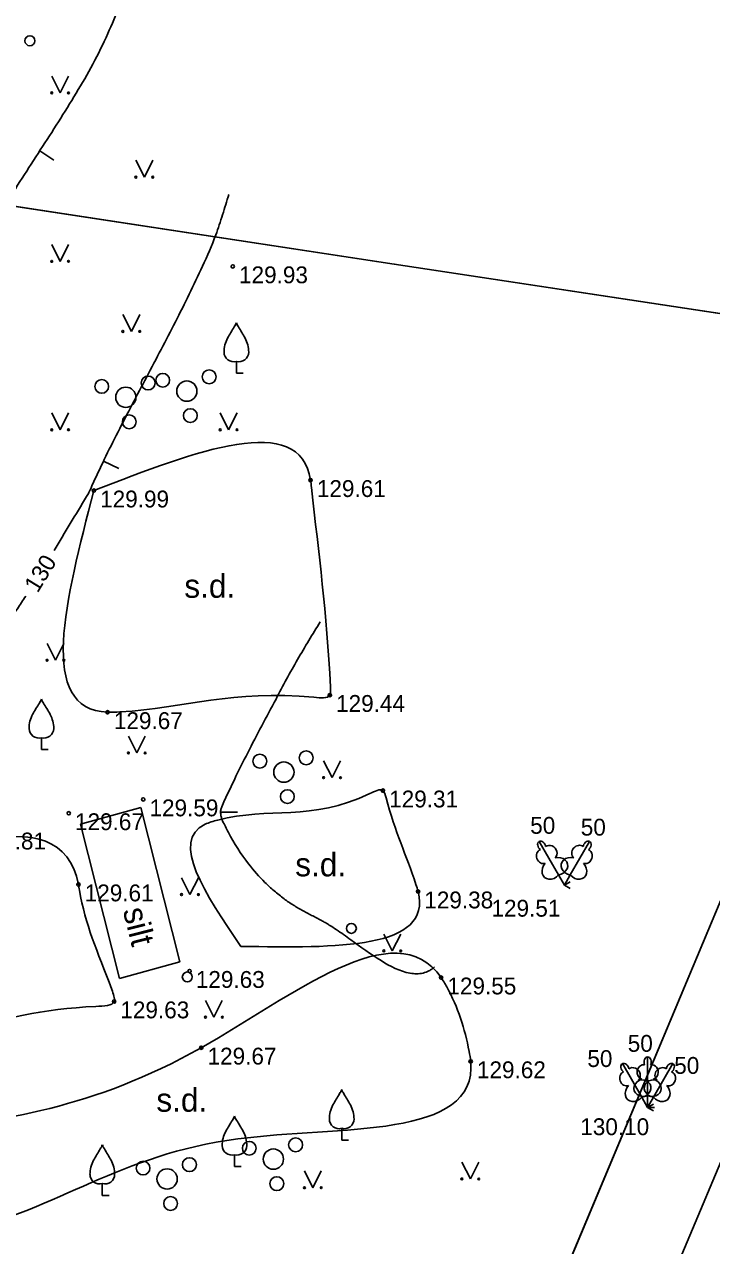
# Model space of a CAD drawing. Extents: x 636061 to 636258, y 303742 to 303882.
# Drawn here: x 636141.44 to 636161.83, y 303823.28 to 303859.53 of the extents above; entities that cross this region are included whole.
import ezdxf

# ---------------------------------------------------------------- set-up
doc = ezdxf.new("R2010")
doc.units = 0
for name, color, linetype in [('BUVE_EKAS_BPAL_####_#', 7, 'Continuous'), ('BUVE_EKAS_RAKS_TKST_#', 7, 'Continuous'), ('BUVE_ELEM_####_####_#', 7, 'Continuous'), ('RELJ_AATZ_####_TKST_#', 7, 'Continuous'), ('RELJ_ELEM_####_####_#', 7, 'Continuous'), ('RELJ_HORZ_####_TKST_#', 7, 'Continuous'), ('RELJ_HORZ_PAMT_####_#', 7, 'Continuous'), ('RELJ_HORZ_RESN_####_#', 7, 'Continuous'), ('RELJ_NOGA_####_####_#', 7, 'Continuous'), ('RELJ_NOGL_####_####_#', 7, 'Continuous'), ('ROBZ_UZMR_####_####_#', 7, 'Continuous'), ('SKAN_VADP_PAST_####_#', 7, 'Continuous'), ('TERT_DIAM_####_TKST_#', 7, 'Continuous'), ('TERT_ELEM_####_####_#', 7, 'Continuous'), ('TERT_IZMT_####_TKST_#', 7, 'Continuous'), ('TERT_KONT_####_####_#', 7, 'Continuous')]:
    doc.layers.add(name, color=color, linetype=linetype)

msp = doc.modelspace()

# ---------------------------------------------------------------- linework, layer by layer
at = {"layer": 'BUVE_EKAS_BPAL_####_#'}
for p, q in [((636143.108, 303835.793), (636144.899, 303836.283)), ((636146.057, 303831.704), (636144.899, 303836.283)), ((636144.266, 303831.214), (636143.108, 303835.793)), ((636144.266, 303831.214), (636146.057, 303831.704))]:
    msp.add_line(p, q, dxfattribs=at)
at = {"layer": 'BUVE_ELEM_####_####_#'}
for centre in [(636141.604, 303859.047), (636151.143, 303832.698), (636146.275, 303831.256)]:
    msp.add_circle(centre, 0.148, dxfattribs=at)
at = {"layer": 'RELJ_ELEM_####_####_#'}
for centre in [(636147.624, 303852.349), (636149.934, 303846.004), (636143.502, 303845.694), (636150.504, 303839.625), (636143.91, 303839.115), (636152.079, 303836.789), (636144.967, 303836.525), (636142.756, 303836.114), (636143.044, 303834.001), (636153.122, 303833.792), (636146.342, 303831.432), (636153.807, 303831.238), (636144.102, 303830.528), (636146.69, 303829.156), (636154.684, 303828.75)]:
    msp.add_circle(centre, 0.05, dxfattribs=at)
at = {"layer": 'RELJ_HORZ_PAMT_####_#'}
for p, q in [((636142.316, 303855.508), (636141.894, 303855.776)), ((636147.763, 303836.148), (636147.263, 303836.145))]:
    msp.add_line(p, q, dxfattribs=at)
for points in [[(636145.162, 303864.307), (636145.15, 303864.168), (636145.096, 303863.661), (636145.027, 303863.155), (636144.949, 303862.649), (636144.776, 303861.778), (636144.547, 303860.923), (636144.26, 303860.083), (636143.915, 303859.259), (636143.473, 303858.357), (636142.976, 303857.492), (636141.913, 303855.806), (636140.845, 303854.13), (636140.346, 303853.272), (636140.113, 303852.833), (636139.886, 303852.389), (636139.683, 303851.972), (636139.497, 303851.548), (636139.33, 303851.116), (636139.184, 303850.674), (636138.725, 303848.853), (636138.391, 303847.006), (636138.262, 303846.099), (636138.181, 303845.189), (636138.187, 303844.838), (636138.229, 303844.486), (636138.276, 303844.133), (636138.299, 303843.781), (636138.137, 303842.979), (636137.905, 303842.556), (636137.704, 303842.254)], [(636150.222, 303841.795), (636149.546, 303840.68), (636148.907, 303839.507), (636148.482, 303838.709), (636148.068, 303837.912), (636147.671, 303837.111), (636147.48, 303836.708), (636147.295, 303836.304), (636147.267, 303836.204), (636147.266, 303836.098), (636147.286, 303835.991), (636147.324, 303835.889), (636147.407, 303835.718), (636147.494, 303835.549), (636148.091, 303834.614), (636148.578, 303834.063), (636148.852, 303833.811), (636149.149, 303833.574), (636149.428, 303833.385), (636149.713, 303833.22), (636150.001, 303833.066), (636150.29, 303832.913)], [(636150.29, 303832.913), (636150.388, 303832.858), (636150.488, 303832.798), (636150.694, 303832.664), (636151.126, 303832.36), (636152.025, 303831.74), (636152.887, 303831.367), (636153.271, 303831.371), (636153.446, 303831.438), (636153.529, 303831.49), (636153.608, 303831.555)]]:
    msp.add_spline(points, degree=3, dxfattribs=at)
at = {"layer": 'RELJ_HORZ_RESN_####_#'}
msp.add_line((636144.238, 303846.35), (636143.786, 303846.566), dxfattribs=at)
for points in [[(636147.505, 303854.489), (636147.322, 303853.883), (636147.119, 303853.285), (636146.727, 303852.354), (636145.92, 303850.701), (636145.069, 303849.069), (636144.219, 303847.437), (636143.81, 303846.614), (636143.613, 303846.199), (636143.421, 303845.781), (636143.395, 303845.717), (636143.357, 303845.639), (636143.285, 303845.516), (636142.321, 303843.916)], [(636141.478, 303842.559), (636141.234, 303842.188), (636140.475, 303841.128), (636140.128, 303840.717), (636139.773, 303840.313), (636139.416, 303839.912), (636139.062, 303839.506), (636138.512, 303838.843), (636138.359, 303838.594), (636138.207, 303838.307)]]:
    msp.add_spline(points, degree=3, dxfattribs=at)
at = {"layer": 'RELJ_NOGA_####_####_#'}
for points in [[(636172.789, 303852.342), (636172.341, 303852.94), (636170.98, 303853.059), (636169.209, 303851.254), (636171.195, 303840.47), (636166.861, 303826.107), (636163.065, 303813.977), (636159.935, 303805.622), (636155.491, 303794.539), (636149.831, 303785.978), (636143.865, 303782.792)], [(636149.764, 303778.343), (636151.179, 303780.597), (636154.647, 303786.716), (636156.185, 303789.883), (636157.599, 303793.108), (636160.07, 303799.234), (636162.43, 303805.399), (636165.524, 303813.794), (636166.601, 303816.509), (636167.747, 303819.192), (636168.901, 303821.883), (636170.005, 303824.624), (636170.742, 303826.599), (636171.417, 303828.593), (636172.035, 303830.608), (636172.601, 303832.648), (636173.036, 303834.684), (636173.313, 303836.745), (636173.44, 303838.807), (636173.383, 303840.874), (636172.686, 303850.09)]]:
    msp.add_spline(points, degree=3, dxfattribs=at)
at = {"layer": 'RELJ_NOGL_####_####_#'}
for points in [[(636143.895, 303782.657), (636150.204, 303785.772), (636156.103, 303793.887), (636160.713, 303805.662), (636163.837, 303813.572), (636168.091, 303825.657), (636171.715, 303840.533), (636171.185, 303847.138), (636170.453, 303850.201), (636170.636, 303851.161), (636171.093, 303851.71), (636172.487, 303851.344)], [(636172.423, 303850.185), (636172.407, 303840.683), (636172.313, 303838.719), (636172.209, 303837.739), (636172.075, 303836.761), (636171.234, 303832.894), (636168.869, 303825.264), (636166.969, 303819.307), (636164.809, 303813.467), (636161.437, 303805.439), (636156.537, 303793.739), (636155.157, 303790.435), (636153.743, 303787.143), (636152.231, 303783.899), (636150.56, 303780.738), (636149.195, 303778.343)]]:
    msp.add_spline(points, degree=3, dxfattribs=at)
at = {"layer": 'ROBZ_UZMR_####_####_#'}
for p, q in [((636152.417, 303852.417), (636112.792, 303858.45)), ((636164.374, 303850.606), (636152.417, 303852.417)), ((636150.011, 303804.668), (636162.235, 303833.842))]:
    msp.add_line(p, q, dxfattribs=at)
for points in [[(636080.605, 303855.918), (636087.242, 303858.572), (636092.826, 303859.444), (636102.549, 303858.983), (636112.792, 303858.45), (636152.417, 303852.417)], [(636143.758, 303791.011), (636150.011, 303804.668), (636162.235, 303833.842), (636164.374, 303850.606), (636152.417, 303852.417), (636152.417, 303852.417), (636112.792, 303858.45), (636102.549, 303858.983), (636092.826, 303859.444), (636087.242, 303858.572), (636080.621, 303855.924)]]:
    msp.add_lwpolyline(points, dxfattribs=at)
at = {"layer": 'SKAN_VADP_PAST_####_#'}
msp.add_line((636165.159, 303833.058), (636152.759, 303803.464), dxfattribs=at)
at = {"layer": 'TERT_ELEM_####_####_#'}
for p, q in [((636142.25, 303858), (636142.5, 303857.5)), ((636142.5, 303857.5), (636142.75, 303858)), ((636144.75, 303855.5), (636145, 303855)), ((636145, 303855), (636145.25, 303855.5)), ((636142.25, 303853), (636142.5, 303852.5)), ((636142.5, 303852.5), (636142.75, 303853)), ((636144.365, 303850.921), (636144.615, 303850.421)), ((636144.615, 303850.421), (636144.865, 303850.921)), ((636147.73, 303849.529), (636147.73, 303849.177)), ((636147.73, 303849.177), (636147.93, 303849.177)), ((636142.25, 303848), (636142.5, 303847.5)), ((636142.5, 303847.5), (636142.75, 303848)), ((636147.25, 303848), (636147.5, 303847.5)), ((636147.5, 303847.5), (636147.75, 303848)), ((636142.113, 303841.157), (636142.363, 303840.657)), ((636142.363, 303840.657), (636142.613, 303841.157)), ((636141.945, 303838.358), (636141.945, 303838.006)), ((636144.525, 303838.406), (636144.775, 303837.906)), ((636144.775, 303837.906), (636145.025, 303838.406)), ((636141.945, 303838.006), (636142.145, 303838.006)), ((636150.321, 303837.673), (636150.571, 303837.173)), ((636150.571, 303837.173), (636150.821, 303837.673)), ((636157.292, 303834.283), (636157.465, 303833.982)), ((636157.638, 303834.283), (636157.465, 303833.982)), ((636146.104, 303834.201), (636146.354, 303833.701)), ((636146.354, 303833.701), (636146.604, 303834.201)), ((636157.465, 303833.982), (636157.638, 303834.082)), ((636157.465, 303833.982), (636157.638, 303833.882)), ((636152.108, 303832.53), (636152.358, 303832.03)), ((636152.358, 303832.03), (636152.608, 303832.53)), ((636146.813, 303830.561), (636147.063, 303830.061)), ((636147.063, 303830.061), (636147.313, 303830.561)), ((636159.762, 303827.684), (636159.935, 303827.383)), ((636159.935, 303827.73), (636159.935, 303827.383)), ((636160.108, 303827.684), (636159.935, 303827.383)), ((636159.935, 303827.383), (636160.108, 303827.483)), ((636159.935, 303827.383), (636160.108, 303827.283)), ((636159.935, 303827.383), (636160.135, 303827.383)), ((636150.856, 303826.763), (636150.856, 303826.411)), ((636150.856, 303826.411), (636151.056, 303826.411)), ((636147.674, 303825.977), (636147.674, 303825.625)), ((636147.674, 303825.625), (636147.874, 303825.625)), ((636154.425, 303825.76), (636154.675, 303825.26)), ((636154.675, 303825.26), (636154.925, 303825.76)), ((636149.75, 303825.5), (636150, 303825)), ((636150, 303825), (636150.25, 303825.5)), ((636143.753, 303825.121), (636143.753, 303824.769)), ((636143.753, 303824.769), (636143.953, 303824.769))]:
    msp.add_line(p, q, dxfattribs=at)
for points in [[(636156.715, 303835.281), (636157.292, 303834.283)], [(636156.909, 303835.125), (636156.907, 303835.125)], [(636158.215, 303835.281), (636157.638, 303834.283)], [(636158.176, 303835.035), (636158.176, 303835.036)], [(636159.935, 303828.883), (636159.935, 303827.73)], [(636159.185, 303828.682), (636159.762, 303827.684)], [(636159.379, 303828.526), (636159.377, 303828.526)], [(636160.025, 303828.651), (636160.024, 303828.652)], [(636160.685, 303828.682), (636160.108, 303827.684)], [(636160.646, 303828.436), (636160.646, 303828.437)]]:
    msp.add_lwpolyline(points, dxfattribs=at)
for centre, radius in [((636142.25, 303857.5), 0.028), ((636142.75, 303857.5), 0.0263), ((636144.75, 303855), 0.028), ((636145.25, 303855), 0.0263), ((636142.25, 303852.5), 0.028), ((636142.75, 303852.5), 0.0263), ((636144.364, 303850.42), 0.028), ((636144.864, 303850.42), 0.0263), ((636145.111, 303848.889), 0.207), ((636145.547, 303848.971), 0.204), ((636146.923, 303849.072), 0.207), ((636143.736, 303848.788), 0.204), ((636144.45, 303848.464), 0.301), ((636146.261, 303848.648), 0.301), ((636146.364, 303847.92), 0.205), ((636144.553, 303847.736), 0.205), ((636142.25, 303847.5), 0.028), ((636142.75, 303847.5), 0.0263), ((636147.25, 303847.5), 0.028), ((636147.75, 303847.5), 0.0263), ((636142.112, 303840.657), 0.028), ((636142.612, 303840.657), 0.0263), ((636144.525, 303837.905), 0.028), ((636145.025, 303837.905), 0.0263), ((636148.427, 303837.662), 0.204), ((636149.802, 303837.763), 0.207), ((636149.141, 303837.338), 0.301), ((636150.32, 303837.173), 0.028), ((636150.82, 303837.173), 0.0263), ((636149.244, 303836.61), 0.205), ((636146.104, 303833.701), 0.028), ((636146.604, 303833.701), 0.0263), ((636152.108, 303832.029), 0.028), ((636152.608, 303832.029), 0.0263), ((636146.813, 303830.061), 0.028), ((636147.313, 303830.061), 0.0263), ((636148.114, 303826.172), 0.204), ((636149.489, 303826.273), 0.207), ((636146.337, 303825.684), 0.207), ((636148.828, 303825.848), 0.301), ((636144.962, 303825.583), 0.204), ((636145.676, 303825.259), 0.301), ((636148.931, 303825.12), 0.205), ((636154.424, 303825.259), 0.028), ((636154.924, 303825.259), 0.0263), ((636149.75, 303825), 0.028), ((636150.25, 303825), 0.0263), ((636145.779, 303824.531), 0.205)]:
    msp.add_circle(centre, radius, dxfattribs=at)
for centre, radius, start, end in [((636160.355, 303842.781), 14.88, 148.4844, 149.9901), ((636147.313, 303850.815), 0.439, 324.3837, 341.712), ((636148.147, 303850.815), 0.439, 198.288, 215.6163), ((636135.105, 303842.781), 14.88, 30.0099, 31.5156), ((636148.254, 303849.802), 0.89, 151.757, 179.9138), ((636147.206, 303849.802), 0.89, 0.0862, 28.243), ((636147.654, 303849.808), 0.29, 181.0782, 285.2823), ((636147.806, 303849.808), 0.29, 254.7177, 358.9218), ((636154.57, 303831.61), 14.88, 148.4844, 149.9901), ((636141.528, 303839.644), 0.439, 324.3837, 341.712), ((636142.362, 303839.644), 0.439, 198.288, 215.6163), ((636129.32, 303831.61), 14.88, 30.0099, 31.5156), ((636142.469, 303838.631), 0.89, 151.757, 179.9138), ((636141.421, 303838.631), 0.89, 0.0862, 28.243), ((636141.869, 303838.637), 0.29, 181.0782, 285.2823), ((636142.021, 303838.637), 0.29, 254.7177, 358.9218), ((636163.481, 303820.015), 14.88, 148.4844, 149.9901), ((636150.439, 303828.049), 0.439, 324.3837, 341.712), ((636151.273, 303828.049), 0.439, 198.288, 215.6163), ((636138.231, 303820.015), 14.88, 30.0099, 31.5156), ((636151.38, 303827.036), 0.89, 151.757, 179.9138), ((636150.332, 303827.036), 0.89, 0.0862, 28.243), ((636160.299, 303819.229), 14.88, 148.4844, 149.9901), ((636147.257, 303827.263), 0.439, 324.3837, 341.712), ((636148.091, 303827.263), 0.439, 198.288, 215.6163), ((636135.049, 303819.229), 14.88, 30.0099, 31.5156), ((636150.78, 303827.042), 0.29, 181.0782, 285.2823), ((636150.932, 303827.042), 0.29, 254.7177, 358.9218), ((636148.198, 303826.25), 0.89, 151.757, 179.9138), ((636147.15, 303826.25), 0.89, 0.0862, 28.243), ((636143.336, 303826.407), 0.439, 324.3837, 341.712), ((636144.17, 303826.407), 0.439, 198.288, 215.6163), ((636147.598, 303826.256), 0.29, 181.0782, 285.2823), ((636147.75, 303826.256), 0.29, 254.7177, 358.9218), ((636156.378, 303818.373), 14.88, 148.4844, 149.9901), ((636131.128, 303818.373), 14.88, 30.0099, 31.5156), ((636144.277, 303825.394), 0.89, 151.757, 179.9138), ((636143.229, 303825.394), 0.89, 0.0862, 28.243), ((636143.677, 303825.4), 0.29, 181.0782, 285.2823), ((636143.829, 303825.4), 0.29, 254.7177, 358.9218)]:
    msp.add_arc(centre, radius, start, end, dxfattribs=at)
for centre, major_axis, ratio, start_param, end_param in [((636156.79, 303835.151), (0.075, -0.13), 0.707107, 0.995701, 3.137816), ((636158.14, 303835.151), (-0.075, -0.13), 0.707107, 3.14537, 5.287485), ((636156.826, 303834.832), (0.073, -0.203), 0.861323, 3.141593, 6.283185), ((636156.79, 303835.151), (0.075, -0.13), 0.707107, 3.14537, 5.287485), ((636157.049, 303834.96), (0.14, -0.165), 0.861323, 0, 3.141593), ((636157.881, 303834.96), (-0.14, -0.165), 0.861323, 3.141593, 6.283185), ((636158.104, 303834.832), (-0.073, -0.203), 0.861323, 0, 3.141593), ((636158.14, 303835.151), (-0.075, -0.13), 0.707107, 0.995701, 3.137816), ((636157.091, 303834.451), (0.218, 0.236), 0.814445, 1.570796, 4.752015), ((636157.246, 303834.54), (-0.313, -0.071), 0.814445, 1.531171, 4.712389), ((636157.684, 303834.54), (0.313, -0.071), 0.814445, 1.570796, 4.752015), ((636157.839, 303834.451), (-0.218, 0.236), 0.814445, 1.531171, 4.712389), ((636159.935, 303828.733), (0, -0.15), 0.707107, 3.14537, 5.287485), ((636159.935, 303828.733), (0, -0.15), 0.707107, 0.995701, 3.137816), ((636159.296, 303828.233), (0.073, -0.203), 0.861323, 3.141593, 6.283185), ((636159.26, 303828.552), (0.075, -0.13), 0.707107, 3.14537, 5.287485), ((636159.26, 303828.552), (0.075, -0.13), 0.707107, 0.995701, 3.137816), ((636159.519, 303828.361), (0.14, -0.165), 0.861323, 0, 3.141593), ((636159.807, 303828.438), (-0.039, -0.212), 0.861323, 3.141593, 6.283185), ((636160.063, 303828.438), (0.039, -0.212), 0.861323, 0, 3.141593), ((636160.351, 303828.361), (-0.14, -0.165), 0.861323, 3.141593, 6.283185), ((636160.61, 303828.552), (-0.075, -0.13), 0.707107, 3.14537, 5.287485), ((636160.574, 303828.233), (-0.073, -0.203), 0.861323, 0, 3.141593), ((636160.61, 303828.552), (-0.075, -0.13), 0.707107, 0.995701, 3.137816), ((636159.845, 303827.976), (0.307, 0.095), 0.814445, 1.570796, 4.752015), ((636159.716, 303827.941), (-0.313, -0.071), 0.814445, 1.531171, 4.712389), ((636160.154, 303827.941), (0.313, -0.071), 0.814445, 1.570796, 4.752015), ((636160.025, 303827.976), (-0.307, 0.095), 0.814445, 1.531171, 4.712389), ((636159.561, 303827.852), (0.218, 0.236), 0.814445, 1.570796, 4.752015), ((636160.309, 303827.852), (-0.218, 0.236), 0.814445, 1.531171, 4.712389)]:
    msp.add_ellipse(centre, major_axis=major_axis, ratio=ratio, start_param=start_param, end_param=end_param, dxfattribs=at)
at = {"layer": 'TERT_KONT_####_####_#'}
for points in [[(636143.502, 303845.694), (636143.91, 303839.115), (636144.275, 303839.123), (636150.034, 303839.557), (636150.504, 303839.625), (636150.526, 303839.858), (636149.961, 303845.785), (636149.934, 303846.004), (636143.502, 303845.694)], [(636147.86, 303832.165), (636153.122, 303833.792), (636153.058, 303834.005), (636152.174, 303836.57), (636152.079, 303836.789), (636151.687, 303836.698), (636147.176, 303835.915), (636146.804, 303835.789), (636147.86, 303832.165)], [(636134.608, 303833.273), (636136.095, 303828.322), (636136.332, 303828.395), (636143.564, 303830.381), (636144.102, 303830.528), (636144.032, 303830.887), (636143.073, 303833.834), (636143.044, 303834.001), (636134.608, 303833.273)], [(636138.124, 303826.675), (636146.69, 303829.156), (636153.807, 303831.238), (636153.975, 303830.958), (636154.639, 303829.047), (636154.684, 303828.75), (636147.778, 303826.45), (636139.542, 303823.699), (636139.223, 303823.643), (636138.124, 303826.675)]]:
    msp.add_spline(points, degree=3, dxfattribs=at)

# ---------------------------------------------------------------- texts
at = {"layer": 'BUVE_EKAS_RAKS_TKST_#'}
msp.add_text('silt', height=0.7, rotation=284.1922, dxfattribs=at).set_placement((636144.357, 303833.234))
at = {"layer": 'RELJ_AATZ_####_TKST_#'}
for s, p in [(' 129.93', (636147.624, 303851.849)), (' 129.61', (636149.934, 303845.504)), (' 129.99', (636143.502, 303845.194)), (' 129.44', (636150.504, 303839.125)), (' 129.67', (636143.91, 303838.615)), (' 129.31', (636152.079, 303836.289)), (' 129.59', (636144.967, 303836.025)), (' 129.67', (636142.756, 303835.614)), (' 129.81', (636139.851, 303835.041)), (' 129.61', (636143.044, 303833.501)), (' 129.38', (636153.122, 303833.292)), (' 129.51', (636155.116, 303833.046)), (' 129.63', (636146.342, 303830.932)), (' 129.55', (636153.807, 303830.738)), (' 129.63', (636144.102, 303830.028)), (' 129.67', (636146.69, 303828.656)), (' 129.62', (636154.684, 303828.25)), (' 130.10', (636157.75, 303826.56))]:
    msp.add_text(s, height=0.5, dxfattribs=at).set_placement(p)
at = {"layer": 'RELJ_HORZ_####_TKST_#'}
msp.add_text('130', height=0.5, rotation=58.5058, dxfattribs=at).set_placement((636141.833, 303842.634))
at = {"layer": 'TERT_DIAM_####_TKST_#'}
for p in [(636156.265, 303835.506), (636157.765, 303835.452), (636159.159, 303829.034), (636157.961, 303828.583), (636160.539, 303828.38)]:
    msp.add_text(' 50', height=0.5, dxfattribs=at).set_placement(p)
at = {"layer": 'TERT_IZMT_####_TKST_#'}
for p in [(636146.187, 303842.512), (636149.478, 303834.243), (636145.357, 303827.255)]:
    msp.add_text('s.d.', height=0.7, dxfattribs=at).set_placement(p)

doc.saveas('drawing.dxf')
